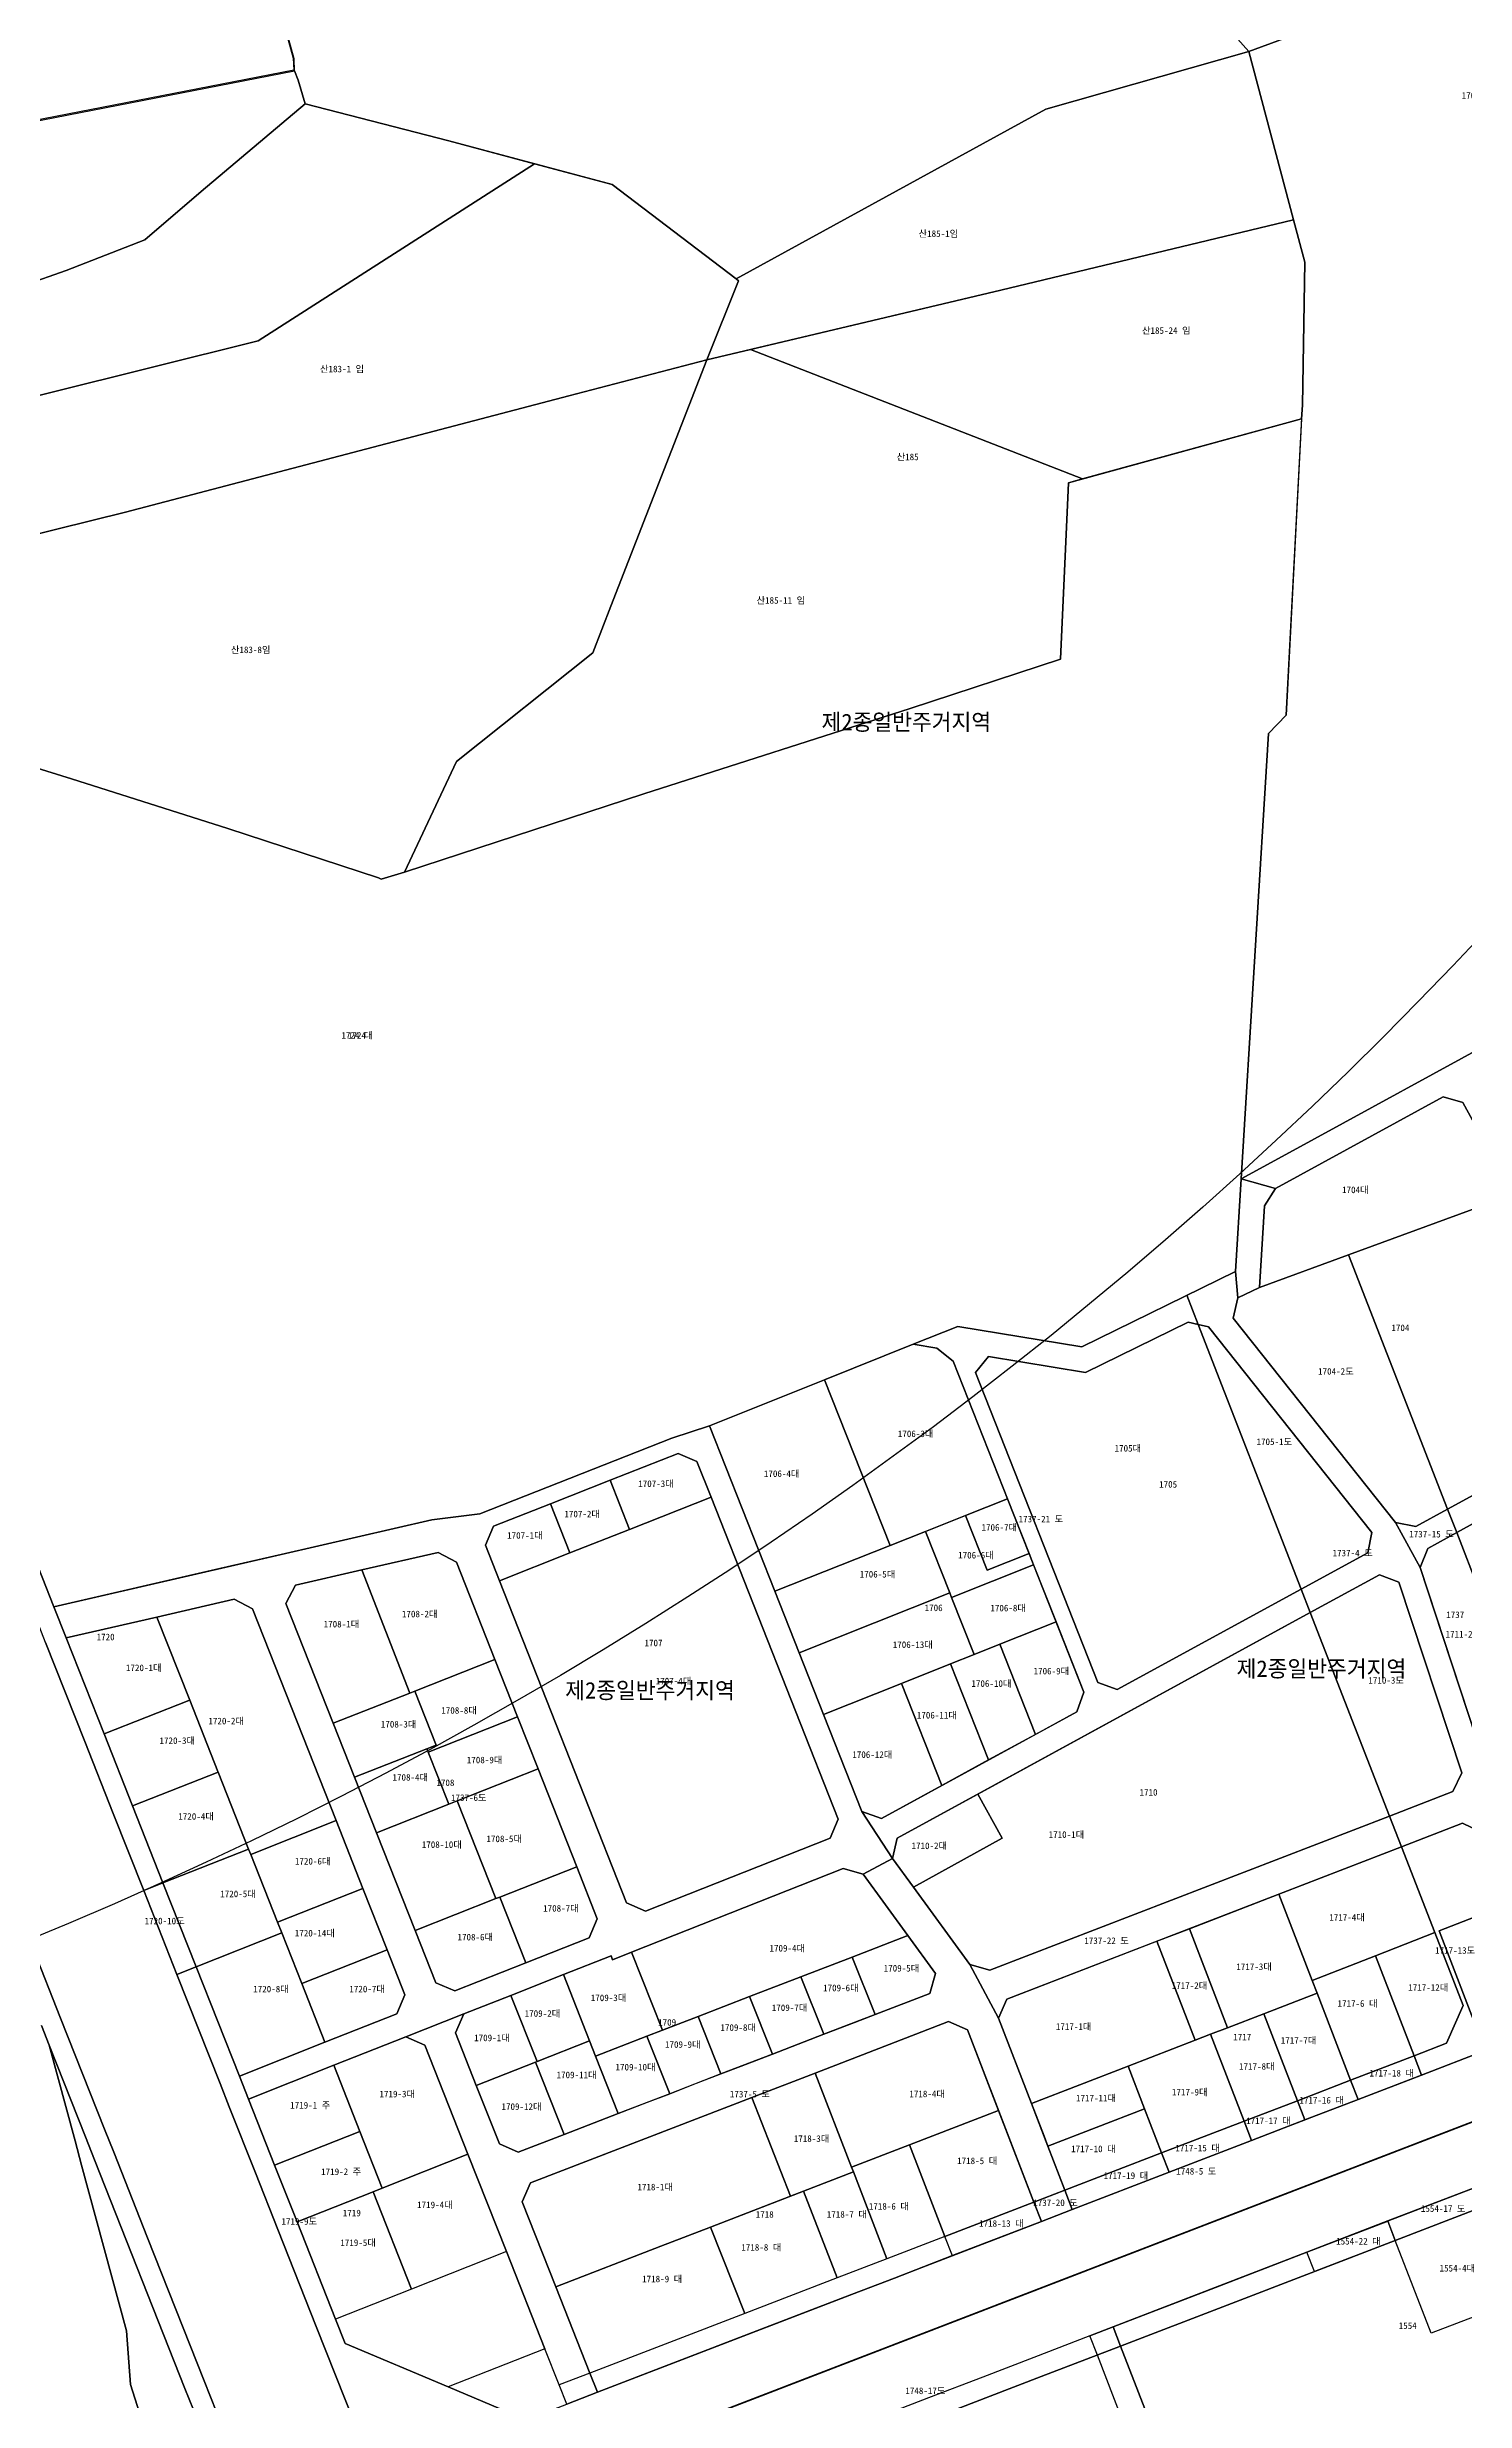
# Model space of a CAD drawing. Header units: metres. Extents: x 198218 to 208474, y 536547 to 547345.
# Drawn here: x 200609 to 200952, y 543636 to 544205 of the extents above; entities that cross this region are included whole.
import ezdxf
from ezdxf.enums import TextEntityAlignment as Align

# ---------------------------------------------------------------- set-up
doc = ezdxf.new("R2010")
doc.units = ezdxf.units.M
for name, color, linetype in [('CENTER_RADIUS', 1, 'Continuous'), ('PARCEL_BONBUN', 7, 'Continuous'), ('PARCEL_BUBUN', 8, 'Continuous'), ('PARCEL_LABEL', 3, 'Continuous'), ('ZONING', 5, 'Continuous'), ('ZONING_LABEL', 6, 'Continuous')]:
    doc.layers.add(name, color=color, linetype=linetype)

msp = doc.modelspace()

# ---------------------------------------------------------------- linework, layer by layer
at = {"layer": 'CENTER_RADIUS'}
msp.add_circle((200224.7, 544673.01), 1000, dxfattribs=at)
at = {"layer": 'PARCEL_BONBUN'}
for points in [[(200734.4, 543635.43), (200741.86, 543638.31), (200849.14, 543679.62), (200856.61, 543682.49), (200971.02, 543726.55), (200976.62, 543728.71), (201083.02, 543769.69), (201109.3, 543779.82), (201194.86, 543812.76), (201199.76, 543821.47), (201196.2, 543841.16), (201193.33, 543857), (201193.19, 543857.79), (201188.09, 543885.92), (201183.58, 543910.76), (201181.03, 543924.84), (201177.01, 543947.01), (201175.1, 543957.59), (201174.39, 543961.52), (201172.05, 543974.4), (201170.59, 543982.45), (201167.63, 543998.82), (201166.51, 544004.96), (201096.99, 544388.51)], [(201087.14, 544386.83), (201132.35, 544137.39), (201157.74, 544005.79), (201107.35, 544010.56), (201100.91, 544016.9), (201084.01, 544033.53), (201074.83, 544028.52), (201052.89, 544016.53), (201035.67, 544007.12), (201013.47, 543994.99), (201000.15, 543987.72), (200971.27, 543971.95), (200968.34, 543970.35), (200964.54, 543968.27), (200908.19, 543937.49), (200897.43, 543931.61), (200904.04, 544039.24), (200908.28, 544043.7), (200912.21, 544118.63), (200912.84, 544153.15), (200910.1, 544163.41), (200899.27, 544204.08), (200852.59, 544256.36)], [(200852.59, 544256.36), (200899.27, 544204.08), (200850.24, 544190.17), (200775.36, 544149.11), (200745.42, 544171.93), (200705.87, 544182.48), (200671.15, 544191.45), (200669.5, 544197.17), (200668.63, 544199.43), (200668.5, 544202.31), (200666.15, 544210.75)], [(200557.94, 544237.02), (200567.94, 544179.85), (200668.63, 544199.43), (200669.5, 544197.17), (200671.15, 544191.45), (200646.03, 544170.27), (200632.45, 544158.53), (200613.45, 544151.17), (200603.35, 544147.6), (200578.37, 544143.37), (200543.54, 544137.48), (200518.14, 544147.88), (200501.98, 544154.11), (200501.98, 544154.11), (200485.84, 544152.05), (200484.03, 544151.79), (200483.73, 544152.63), (200460.99, 544217.89)], [(200665.96, 544210.88), (200668.31, 544202.44), (200668.44, 544199.56), (200570.13, 544180.45), (200560.22, 544237.63)], [(200603.35, 544147.6), (200613.45, 544151.17), (200632.45, 544158.53), (200646.03, 544170.27), (200671.15, 544191.45), (200705.87, 544182.48), (200726.64, 544176.94), (200745.42, 544171.93), (200775.36, 544149.11), (200775.94, 544148.66), (200768.27, 544129.51), (200745.04, 544069.99), (200740.73, 544058.7), (200740.73, 544058.7), (200707.74, 544032.44), (200695.19, 544005.76), (200689.55, 544004), (200688.93, 544004.38), (200652.45, 544016.25), (200614.72, 544028.25), (200592.03, 544035.29)], [(200592.03, 544035.29), (200614.72, 544028.25), (200652.45, 544016.25), (200688.93, 544004.38), (200689.55, 544004), (200695.19, 544005.76), (200695.19, 544005.76), (200753.07, 544024.64), (200817.38, 544045.3), (200853.75, 544057.22), (200855.67, 544099.85), (200912.03, 544115.28), (200908.28, 544043.7), (200904.04, 544039.24), (200897.43, 543931.61), (200896.05, 543909.21), (200858.88, 543891.02), (200828.9, 543895.95), (200818.15, 543891.64), (200796.67, 543883.03), (200768.92, 543871.9), (200759.84, 543868.96), (200713.39, 543850.62), (200701.79, 543849.18), (200665.37, 543840.8), (200650.53, 543837.39), (200610.4, 543828.15), (200598.3, 543859.13)], [(200955.45, 543773.69), (200950.93, 543775.83), (200936.19, 543770.15), (200840.78, 543733.35), (200838.75, 543728.78), (200846.71, 543708.15), (200849.78, 543700.2), (200850.7, 543697.81), (200854.82, 543687.15), (200856.61, 543682.49), (200849.14, 543679.62), (200847.34, 543684.29), (200838.8, 543706.44), (200831.29, 543725.9), (200826.72, 543727.93), (200794.43, 543715.48), (200779.16, 543709.59), (200725.66, 543688.96), (200723.66, 543684.38), (200731.78, 543663.82), (200740.02, 543642.96), (200741.86, 543638.31), (200734.4, 543635.43), (200732.56, 543640.08), (200729.1, 543648.84), (200719.81, 543672.34), (200719.81, 543672.34), (200710.53, 543695.84), (200700.1, 543722.22), (200695.51, 543724.21), (200678.15, 543717.35), (200657.47, 543709.18), (200655.27, 543714.76), (200675.97, 543722.94), (200693.31, 543729.79), (200695.3, 543734.38), (200691.01, 543745.26), (200685.15, 543760.09), (200678.67, 543776.5), (200658.46, 543827.65), (200654.03, 543829.98), (200635.33, 543825.68), (200613.38, 543820.63), (200610.4, 543828.15), (200650.53, 543837.39), (200665.37, 543840.8), (200701.79, 543849.18), (200713.39, 543850.62), (200759.84, 543868.96), (200768.92, 543871.9), (200784.72, 543831.91), (200790.6, 543817.03), (200796.48, 543802.15), (200805.75, 543778.69), (200810.45, 543776.99), (200857.7, 543802.8), (200859.41, 543807.5), (200827.79, 543887.55), (200823.9, 543890.69), (200818.15, 543891.64), (200828.9, 543895.95), (200858.88, 543891.02), (200884.28, 543903.45), (200896.05, 543909.21), (200897.43, 543931.61), (200908.19, 543937.49), (200964.54, 543968.27)], [(200598.3, 543859.13), (200610.4, 543828.15), (200613.38, 543820.63), (200635.33, 543825.68), (200654.03, 543829.98), (200658.46, 543827.65), (200678.67, 543776.5), (200685.15, 543760.09), (200691.01, 543745.26), (200695.3, 543734.38), (200693.31, 543729.79), (200675.97, 543722.94), (200655.27, 543714.76), (200644.81, 543741.17), (200640.17, 543739.33), (200640.17, 543739.33), (200632.15, 543759.6), (200624.79, 543778.2), (200617.91, 543795.59), (200608.45, 543819.5)], [(200608.45, 543819.5), (200617.91, 543795.59), (200624.79, 543778.2), (200632.15, 543759.6), (200640.17, 543739.33), (200650.61, 543712.92), (200652.81, 543707.34), (200659.14, 543691.36), (200664.55, 543677.68), (200673.85, 543654.18), (200683.15, 543630.68)], [(200605.52, 543745.37), (200612.08, 543728.77), (200622.71, 543701.9), (200624.92, 543696.32), (200633.09, 543675.66), (200646.78, 543641.07), (200651.37, 543629.48), (200640.18, 543625.06), (200638.06, 543624.22), (200638.88, 543622.14), (200636.42, 543616.61), (200628.93, 543640.17), (200628.01, 543653.15), (200617.15, 543693.25), (200615.57, 543699.07), (200609.29, 543722.24), (200607.44, 543726.93)], [(200605.57, 543585.82), (200613.04, 543588.7), (200626.29, 543593.8), (200646.94, 543601.76), (200653.67, 543604.35), (200657.69, 543613.51), (200654.18, 543622.38), (200651.37, 543629.48), (200646.78, 543641.07), (200633.09, 543675.66), (200624.92, 543696.32), (200622.71, 543701.9), (200612.08, 543728.77), (200605.52, 543745.37)], [(200607.43, 543726.93), (200609.29, 543722.24), (200609.29, 543722.24), (200615.57, 543699.07), (200617.15, 543693.25), (200628.01, 543653.15), (200628.93, 543640.17), (200636.42, 543616.61), (200632.93, 543608.77), (200629.51, 543601.06), (200610.99, 543593.88), (200611.2, 543593.36), (200603.73, 543590.47)], [(200876.93, 543627.03), (200868.27, 543649.48), (200868.27, 543649.48), (200866.47, 543654.14), (200891.24, 543663.68), (200913.32, 543672.18), (200931.89, 543679.33), (200953.97, 543687.84), (200959.69, 543690.05), (200981.13, 543698.3), (200986.73, 543700.45), (200988.53, 543695.79), (200982.93, 543693.64), (200986.37, 543684.72), (200991.6, 543671.15), (200998.58, 543653.06), (200996.55, 543648.49), (200975.09, 543640.21), (200963.88, 543635.88)], [(200871.35, 543624.83), (200866.83, 543636.55), (200862.68, 543647.32), (200860.87, 543651.99), (200866.47, 543654.14), (200868.27, 543649.48), (200876.93, 543627.03)]]:
    msp.add_lwpolyline(points, dxfattribs=at)
for points in [[(200775.36, 544149.11), (200850.24, 544190.17), (200899.27, 544204.08), (200910.1, 544163.41), (200912.84, 544153.15), (200912.21, 544118.63), (200912.03, 544115.28), (200859.11, 544100.79), (200855.67, 544099.85), (200853.75, 544057.22), (200817.38, 544045.3), (200753.07, 544024.64), (200695.19, 544005.76), (200707.74, 544032.44), (200740.73, 544058.7), (200745.04, 544069.99), (200768.27, 544129.51), (200775.94, 544148.66), (200775.36, 544149.11)], [(200939.66, 543847.57), (200934.76, 543848.56), (200895.52, 543897.93), (200896.62, 543902.81), (200901.83, 543905.35), (200903.04, 543925.08), (200905.72, 543929.3), (200946.21, 543951.41), (200951.01, 543950.01), (200963.13, 543927.83), (200989.8, 543878.99), (200988.39, 543874.19), (200947.33, 543851.76), (200939.66, 543847.57)], [(200867.48, 543808.14), (200862.78, 543809.84), (200833.2, 543884.76), (200836.34, 543888.65), (200859.8, 543884.78), (200884.63, 543896.94), (200887.03, 543896.4), (200889.51, 543895.84), (200929.04, 543846.12), (200928.05, 543841.22), (200911.94, 543832.42), (200867.48, 543808.14)], [(200825.1, 543784.99), (200810.45, 543776.99), (200805.75, 543778.69), (200796.48, 543802.15), (200790.6, 543817.03), (200784.72, 543831.91), (200768.92, 543871.9), (200796.67, 543883.03), (200818.15, 543891.64), (200823.9, 543890.69), (200827.79, 543887.55), (200840.93, 543854.28), (200846.16, 543841.06), (200847.26, 543838.27), (200852.69, 543824.52), (200859.41, 543807.5), (200857.7, 543802.8), (200847.7, 543797.34), (200836.35, 543791.14), (200825.1, 543784.99)], [(200798.04, 543772.24), (200753.46, 543754.63), (200748.87, 543756.62), (200718.13, 543834.44), (200714.73, 543843.05), (200716.72, 543847.64), (200730.49, 543853.07), (200744.9, 543858.76), (200761.31, 543865.24), (200765.89, 543863.25), (200769.29, 543854.64), (200800.03, 543776.83), (200798.04, 543772.24)], [(200942.51, 543842.29), (200949.53, 543846.12), (200958.52, 543851.03), (200991.27, 543868.92), (200996.07, 543867.52), (201023.89, 543816.57), (201022.17, 543811.88), (200970.61, 543792), (200960.79, 543788.21), (200956.27, 543790.35), (200944.05, 543827.38), (200940.67, 543837.64), (200942.51, 543842.29)], [(200697.77, 543749.92), (200688.43, 543773.57), (200683.14, 543786.96), (200677.98, 543800.02), (200666.54, 543828.97), (200668.86, 543833.39), (200684.91, 543837.08), (200703.31, 543841.32), (200707.74, 543838.99), (200717.04, 543815.45), (200722.53, 543801.54), (200727.49, 543789), (200736.83, 543765.35), (200741.8, 543752.75), (200739.81, 543748.16), (200724.5, 543742.11), (200707.33, 543735.33), (200702.74, 543737.32), (200697.77, 543749.92)], [(200814.25, 543772.23), (200833.8, 543782.91), (200914.13, 543826.79), (200930.87, 543835.93), (200935.52, 543834.09), (200950.72, 543788.02), (200948.58, 543783.5), (200933.28, 543777.6), (200836.67, 543740.34), (200831.87, 543741.75), (200818.21, 543760.42), (200813.16, 543767.31), (200814.25, 543772.23)], [(200850.7, 543697.81), (200846.71, 543708.15), (200838.75, 543728.78), (200840.78, 543733.35), (200877.07, 543747.35), (200884.91, 543750.37), (200906.54, 543758.71), (200936.19, 543770.15), (200950.93, 543775.83), (200955.45, 543773.69), (200961.27, 543756.08), (200971.02, 543726.55), (200956.42, 543720.93), (200941.03, 543715), (200925.68, 543709.09), (200912.8, 543704.13), (200899.92, 543699.17), (200879.99, 543691.49), (200856.61, 543682.49), (200854.81, 543687.15), (200850.7, 543697.81), (200850.7, 543697.81)], [(200712.55, 543712.49), (200707.54, 543725.16), (200709.53, 543729.75), (200720.93, 543734.25), (200733.61, 543739.26), (200745.12, 543743.81), (200745.49, 543742.87), (200750.06, 543744.67), (200801.25, 543764.9), (200806.05, 543763.51), (200816.87, 543748.71), (200823.57, 543739.54), (200822.16, 543734.74), (200808.92, 543729.63), (200796.51, 543724.85), (200784.11, 543720.07), (200771.69, 543715.28), (200759.29, 543710.49), (200746.87, 543705.71), (200733.78, 543700.66), (200722.7, 543696.39), (200718.12, 543698.39), (200712.55, 543712.49)], [(200705.75, 543639.61), (200724.6, 543631.66), (200694.87, 543620.22), (200685.71, 543624.23), (200683.15, 543630.68), (200673.85, 543654.18), (200664.55, 543677.68), (200659.14, 543691.36), (200652.81, 543707.34), (200650.61, 543712.92), (200640.17, 543739.33), (200644.81, 543741.17), (200655.27, 543714.76), (200657.47, 543709.18), (200678.15, 543717.35), (200695.51, 543724.21), (200700.1, 543722.22), (200710.53, 543695.84), (200719.81, 543672.34), (200729.1, 543648.84), (200705.75, 543639.61)], [(200731.78, 543663.82), (200723.66, 543684.38), (200725.66, 543688.96), (200747.78, 543697.49), (200779.16, 543709.59), (200794.43, 543715.48), (200826.72, 543727.93), (200831.29, 543725.9), (200838.47, 543707.3), (200847.34, 543684.29), (200849.14, 543679.62), (200827.62, 543671.33), (200813.61, 543665.94), (200801.58, 543661.31), (200779.33, 543652.74), (200741.86, 543638.31), (200740.02, 543642.96), (200731.78, 543663.82), (200731.78, 543663.82)]]:
    msp.add_lwpolyline(points, close=True, dxfattribs=at)
at = {"layer": 'PARCEL_BUBUN'}
for points in [[(201087.14, 544386.83), (201132.35, 544137.39), (201157.74, 544005.79), (201107.35, 544010.56), (201100.91, 544016.9), (201084.01, 544033.53), (201074.83, 544028.52), (201052.89, 544016.53), (201035.67, 544007.12), (201013.47, 543994.99), (201000.15, 543987.72), (200971.27, 543971.95), (200968.34, 543970.35), (200964.54, 543968.27), (200908.19, 543937.49), (200897.43, 543931.61), (200904.04, 544039.24), (200908.28, 544043.7), (200912.21, 544118.63), (200912.84, 544153.15), (200910.1, 544163.41), (200899.27, 544204.08), (200928.83, 544214.94)], [(200852.59, 544256.36), (200899.27, 544204.08), (200850.24, 544190.17), (200775.36, 544149.11), (200745.42, 544171.93), (200705.87, 544182.48), (200671.15, 544191.45), (200669.5, 544197.17), (200668.63, 544199.43), (200668.5, 544202.31), (200666.15, 544210.75)], [(200665.96, 544210.88), (200668.31, 544202.44), (200668.44, 544199.56), (200570.13, 544180.45), (200560.22, 544237.63)], [(200567.94, 544179.85), (200668.63, 544199.43), (200669.5, 544197.17), (200671.15, 544191.45), (200646.03, 544170.27), (200632.45, 544158.53), (200613.45, 544151.17), (200603.35, 544147.6)], [(200592.03, 544035.29), (200614.72, 544028.25), (200652.45, 544016.25), (200688.93, 544004.38), (200689.55, 544004), (200695.19, 544005.76), (200695.19, 544005.76), (200753.07, 544024.64), (200817.38, 544045.3), (200853.75, 544057.22), (200855.67, 544099.85), (200912.03, 544115.28), (200908.28, 544043.7), (200904.04, 544039.24), (200897.43, 543931.61), (200896.05, 543909.21), (200858.88, 543891.02), (200828.9, 543895.95), (200818.15, 543891.64), (200796.67, 543883.03), (200768.92, 543871.9), (200759.84, 543868.96), (200713.39, 543850.62), (200701.79, 543849.18), (200665.37, 543840.8), (200650.53, 543837.39), (200610.4, 543828.15), (200598.3, 543859.13)], [(200963.13, 543927.83), (200951.01, 543950.01), (200946.21, 543951.41), (200905.72, 543929.3), (200897.43, 543931.61), (200908.19, 543937.49), (200964.54, 543968.27)], [(200955.45, 543773.69), (200950.93, 543775.83), (200936.19, 543770.15), (200933.27, 543777.6), (200948.58, 543783.5), (200950.72, 543788.02), (200935.52, 543834.09), (200930.87, 543835.93), (200914.13, 543826.79), (200911.94, 543832.42), (200928.05, 543841.22), (200929.04, 543846.12), (200889.51, 543895.84), (200887.03, 543896.4), (200884.28, 543903.45), (200884.28, 543903.45), (200896.05, 543909.21), (200897.43, 543931.61), (200905.72, 543929.3), (200903.04, 543925.08), (200901.83, 543905.35), (200896.62, 543902.81), (200895.52, 543897.93), (200934.76, 543848.56), (200940.67, 543837.64), (200956.27, 543790.35)], [(200958.52, 543851.03), (200949.53, 543846.12), (200947.33, 543851.76), (200988.39, 543874.19)], [(200608.45, 543819.5), (200617.91, 543795.59), (200624.79, 543778.2), (200632.15, 543759.6), (200640.17, 543739.33), (200650.61, 543712.92), (200652.81, 543707.34), (200659.14, 543691.36), (200664.55, 543677.68), (200673.85, 543654.18), (200683.15, 543630.68), (200685.71, 543624.23), (200694.87, 543620.22), (200653.67, 543604.35), (200657.69, 543613.51), (200654.18, 543622.38), (200651.37, 543629.48), (200646.78, 543641.07), (200633.09, 543675.66), (200624.92, 543696.32), (200622.71, 543701.9), (200612.08, 543728.77), (200605.52, 543745.37)], [(200605.52, 543745.37), (200612.08, 543728.77), (200622.71, 543701.9), (200624.92, 543696.32), (200633.09, 543675.66), (200646.78, 543641.07), (200651.37, 543629.48), (200640.18, 543625.06), (200638.06, 543624.22), (200638.88, 543622.14), (200636.42, 543616.61), (200628.93, 543640.17), (200628.01, 543653.15), (200617.15, 543693.25), (200615.57, 543699.07), (200609.29, 543722.24), (200607.44, 543726.93)], [(200607.44, 543726.93), (200609.29, 543722.24), (200615.57, 543699.07), (200617.15, 543693.25), (200628.01, 543653.15), (200628.93, 543640.17), (200636.42, 543616.61), (200632.93, 543608.77), (200629.51, 543601.06), (200610.99, 543593.88), (200611.2, 543593.36), (200603.73, 543590.47)]]:
    msp.add_lwpolyline(points, dxfattribs=at)
for points in [[(200949.44, 544275.51), (200946.56, 544218.55), (200928.83, 544214.94), (200899.27, 544204.08), (200852.59, 544256.36), (200839.29, 544271.26), (200931.91, 544283.4), (200949.44, 544275.51)], [(200775.36, 544149.11), (200850.24, 544190.17), (200899.27, 544204.08), (200910.1, 544163.41), (200839.35, 544146.35), (200768.27, 544129.51), (200775.94, 544148.66), (200775.36, 544149.11)], [(200671.15, 544191.45), (200705.87, 544182.48), (200726.64, 544176.94), (200659.79, 544134.12), (200506.47, 544095.94), (200488, 544146.17), (200501.7, 544151.46), (200502.21, 544149.76), (200508.73, 544147.69), (200517.64, 544147.8), (200518.14, 544147.88), (200543.54, 544137.48), (200578.37, 544143.37), (200603.35, 544147.6), (200613.45, 544151.17), (200632.45, 544158.53), (200646.03, 544170.27), (200671.15, 544191.45)], [(200726.64, 544176.94), (200745.42, 544171.93), (200775.36, 544149.11), (200775.94, 544148.66), (200768.27, 544129.51), (200734.89, 544120.88), (200682.74, 544107.12), (200627.77, 544092.72), (200594.15, 544084.46), (200517.1, 544067.04), (200506.47, 544095.94), (200659.79, 544134.12), (200726.64, 544176.94)], [(200910.1, 544163.41), (200912.84, 544153.15), (200912.21, 544118.63), (200912.03, 544115.28), (200859.11, 544100.79), (200778.86, 544132.02), (200839.35, 544146.35), (200910.1, 544163.41)], [(200768.27, 544129.51), (200745.04, 544069.99), (200740.73, 544058.7), (200707.74, 544032.44), (200695.19, 544005.76), (200689.55, 544004), (200688.93, 544004.38), (200652.45, 544016.25), (200614.72, 544028.25), (200592.03, 544035.29), (200586.75, 544037.19), (200558.21, 544049.01), (200537.57, 544057.45), (200517.1, 544067.04), (200594.15, 544084.46), (200627.77, 544092.72), (200682.74, 544107.12), (200734.89, 544120.88), (200768.27, 544129.51)], [(200859.11, 544100.79), (200855.67, 544099.85), (200853.75, 544057.22), (200817.38, 544045.3), (200753.07, 544024.64), (200695.19, 544005.76), (200707.74, 544032.44), (200740.73, 544058.7), (200745.04, 544069.99), (200768.27, 544129.51), (200778.86, 544132.02), (200859.11, 544100.79)], [(200905.72, 543929.3), (200946.21, 543951.41), (200951.01, 543950.01), (200963.13, 543927.83), (200923.39, 543913.26), (200901.83, 543905.35), (200903.04, 543925.08), (200905.72, 543929.3)], [(200560.61, 543941.86), (200565.26, 543943.7), (200575.75, 543916.85), (200581.5, 543902.12), (200587.26, 543887.39), (200593.02, 543872.66), (200598.3, 543859.13), (200610.4, 543828.15), (200613.38, 543820.63), (200622.56, 543797.43), (200629.44, 543780.03), (200636.79, 543761.44), (200632.15, 543759.6), (200624.79, 543778.2), (200617.91, 543795.59), (200608.45, 543819.5), (200605.48, 543827.02), (200593.66, 543857.29), (200588.37, 543870.81), (200582.62, 543885.55), (200576.86, 543900.28), (200571.1, 543915.02), (200560.61, 543941.86)], [(200963.13, 543927.83), (200989.8, 543878.99), (200988.39, 543874.19), (200947.33, 543851.76), (200923.39, 543913.26), (200963.13, 543927.83)], [(200923.39, 543913.26), (200947.33, 543851.76), (200939.66, 543847.57), (200934.76, 543848.56), (200895.52, 543897.93), (200896.62, 543902.81), (200901.83, 543905.35), (200923.39, 543913.26)], [(200818.15, 543891.64), (200828.9, 543895.95), (200858.88, 543891.02), (200884.28, 543903.45), (200887.03, 543896.4), (200884.63, 543896.94), (200859.8, 543884.78), (200836.34, 543888.65), (200833.2, 543884.76), (200862.78, 543809.84), (200867.48, 543808.14), (200911.94, 543832.42), (200914.13, 543826.79), (200814.25, 543772.23), (200813.16, 543767.31), (200805.75, 543778.69), (200810.45, 543776.99), (200857.7, 543802.8), (200859.41, 543807.5), (200827.79, 543887.55), (200823.9, 543890.69), (200818.15, 543891.64)], [(200887.03, 543896.4), (200911.94, 543832.42), (200867.48, 543808.14), (200862.78, 543809.84), (200833.2, 543884.76), (200836.34, 543888.65), (200859.8, 543884.78), (200884.63, 543896.94), (200887.03, 543896.4)], [(200887.03, 543896.4), (200889.51, 543895.84), (200929.04, 543846.12), (200928.05, 543841.22), (200911.94, 543832.42), (200887.03, 543896.4)], [(200796.67, 543883.03), (200818.15, 543891.64), (200823.9, 543890.69), (200827.79, 543887.55), (200840.93, 543854.28), (200830.76, 543850.23), (200821.11, 543846.39), (200812.57, 543842.99), (200796.67, 543883.03)], [(200768.92, 543871.9), (200796.67, 543883.03), (200812.57, 543842.99), (200784.72, 543831.91), (200768.92, 543871.9)], [(200635.33, 543825.68), (200613.38, 543820.63), (200610.4, 543828.15), (200650.53, 543837.39), (200665.37, 543840.8), (200701.79, 543849.18), (200713.39, 543850.62), (200759.84, 543868.96), (200768.92, 543871.9), (200784.72, 543831.91), (200790.6, 543817.03), (200796.48, 543802.15), (200805.75, 543778.69), (200813.16, 543767.31), (200806.05, 543763.51), (200801.25, 543764.9), (200750.06, 543744.67), (200745.49, 543742.87), (200745.12, 543743.81), (200733.61, 543739.26), (200720.93, 543734.25), (200709.53, 543729.75), (200695.51, 543724.21), (200678.15, 543717.35), (200657.47, 543709.18), (200655.27, 543714.76), (200675.97, 543722.94), (200693.31, 543729.79), (200695.3, 543734.38), (200691.01, 543745.26), (200685.15, 543760.09), (200678.67, 543776.5), (200658.46, 543827.65), (200654.03, 543829.98), (200635.33, 543825.68)], [(200761.31, 543865.24), (200744.9, 543858.76), (200730.49, 543853.07), (200716.72, 543847.64), (200714.73, 543843.05), (200718.13, 543834.44), (200748.87, 543756.62), (200753.46, 543754.63), (200798.04, 543772.24), (200800.03, 543776.83), (200769.29, 543854.64), (200765.89, 543863.25), (200761.31, 543865.24)], [(200744.9, 543858.76), (200761.31, 543865.24), (200765.89, 543863.25), (200769.29, 543854.64), (200749.59, 543846.86), (200744.9, 543858.76)], [(200769.29, 543854.64), (200800.03, 543776.83), (200798.04, 543772.24), (200753.46, 543754.63), (200748.87, 543756.62), (200718.13, 543834.44), (200735.19, 543841.18), (200749.59, 543846.86), (200769.29, 543854.64)], [(200730.49, 543853.07), (200744.9, 543858.76), (200749.59, 543846.86), (200735.19, 543841.18), (200730.49, 543853.07)], [(200840.93, 543854.28), (200846.16, 543841.06), (200835.99, 543837.01), (200830.76, 543850.23), (200840.93, 543854.28)], [(200730.49, 543853.07), (200735.19, 543841.18), (200718.13, 543834.44), (200714.73, 543843.05), (200716.72, 543847.64), (200730.49, 543853.07)], [(200830.76, 543850.23), (200835.99, 543837.01), (200846.16, 543841.06), (200847.26, 543838.27), (200827.44, 543830.38), (200826.99, 543831.51), (200821.11, 543846.39), (200830.76, 543850.23)], [(200949.53, 543846.12), (200942.51, 543842.29), (200940.67, 543837.64), (200934.76, 543848.56), (200939.66, 543847.57), (200947.33, 543851.76), (200949.53, 543846.12)], [(200949.53, 543846.12), (200958.52, 543851.03), (200965.62, 543836.76), (200954.98, 543832.13), (200949.53, 543846.12)], [(200821.11, 543846.39), (200826.99, 543831.51), (200790.6, 543817.03), (200784.72, 543831.91), (200812.57, 543842.99), (200821.11, 543846.39)], [(200940.67, 543837.64), (200942.51, 543842.29), (200949.53, 543846.12), (200954.98, 543832.13), (200970.61, 543792), (200960.79, 543788.21), (200956.27, 543790.35), (200944.05, 543827.38), (200940.67, 543837.64)], [(200703.31, 543841.32), (200684.91, 543837.08), (200668.86, 543833.39), (200666.54, 543828.97), (200677.98, 543800.02), (200683.14, 543786.96), (200688.43, 543773.57), (200697.77, 543749.92), (200702.74, 543737.32), (200707.33, 543735.33), (200724.5, 543742.11), (200739.81, 543748.16), (200741.8, 543752.75), (200736.83, 543765.35), (200727.49, 543789), (200722.53, 543801.54), (200717.04, 543815.45), (200707.74, 543838.99), (200703.31, 543841.32)], [(200684.91, 543837.08), (200696.49, 543807.33), (200677.98, 543800.02), (200666.54, 543828.97), (200668.86, 543833.39), (200684.91, 543837.08)], [(200684.91, 543837.08), (200703.31, 543841.32), (200707.74, 543838.99), (200717.04, 543815.45), (200697.69, 543807.8), (200696.49, 543807.33), (200684.91, 543837.08)], [(200847.26, 543838.27), (200852.69, 543824.52), (200839.11, 543819.11), (200832.87, 543816.63), (200827.44, 543830.38), (200847.26, 543838.27)], [(200827.44, 543830.38), (200832.87, 543816.63), (200827.2, 543814.37), (200815.34, 543809.65), (200796.48, 543802.15), (200790.6, 543817.03), (200826.99, 543831.51), (200827.44, 543830.38)], [(200914.13, 543826.79), (200930.87, 543835.93), (200935.52, 543834.09), (200950.72, 543788.02), (200948.58, 543783.5), (200933.28, 543777.6), (200914.13, 543826.79)], [(200635.33, 543825.68), (200643.27, 543805.6), (200643.1, 543805.53), (200622.56, 543797.43), (200613.38, 543820.63), (200635.33, 543825.68)], [(200635.33, 543825.68), (200654.03, 543829.98), (200658.46, 543827.65), (200678.67, 543776.5), (200658.02, 543768.33), (200657.5, 543769.61), (200650.15, 543788.21), (200650.09, 543788.37), (200643.27, 543805.6), (200635.33, 543825.68)], [(200833.8, 543782.91), (200914.13, 543826.79), (200933.28, 543777.6), (200836.67, 543740.34), (200831.87, 543741.75), (200818.21, 543760.42), (200839.64, 543772.22), (200833.8, 543782.91)], [(200852.69, 543824.52), (200859.41, 543807.5), (200857.7, 543802.8), (200847.7, 543797.34), (200839.11, 543819.11), (200852.69, 543824.52)], [(200717.04, 543815.45), (200722.53, 543801.54), (200700.92, 543793), (200700.58, 543793.85), (200702.84, 543794.74), (200697.69, 543807.8), (200717.04, 543815.45)], [(200815.34, 543809.65), (200827.2, 543814.37), (200836.35, 543791.14), (200825.1, 543784.99), (200815.34, 543809.65)], [(200839.11, 543819.11), (200847.7, 543797.34), (200836.35, 543791.14), (200827.2, 543814.37), (200832.87, 543816.63), (200839.11, 543819.11)], [(200653.67, 543604.35), (200694.87, 543620.22), (200734.4, 543635.43), (200741.86, 543638.31), (200849.14, 543679.62), (200856.61, 543682.49), (200971.02, 543726.55), (200976.62, 543728.71), (201083.02, 543769.69), (201109.3, 543779.82), (201194.86, 543812.76), (201213.13, 543803.72), (200679.82, 543598.35), (200653.67, 543604.35)], [(200697.69, 543807.8), (200702.84, 543794.74), (200700.58, 543793.85), (200683.14, 543786.96), (200677.98, 543800.02), (200696.49, 543807.33), (200697.69, 543807.8)], [(200796.48, 543802.15), (200815.34, 543809.65), (200825.1, 543784.99), (200810.45, 543776.99), (200805.75, 543778.69), (200796.48, 543802.15)], [(200643.27, 543805.6), (200650.09, 543788.37), (200650.15, 543788.21), (200629.44, 543780.03), (200622.56, 543797.43), (200643.1, 543805.53), (200643.27, 543805.6)], [(200722.53, 543801.54), (200727.49, 543789), (200707.96, 543781.28), (200705.87, 543780.46), (200700.92, 543793), (200722.53, 543801.54)], [(200700.58, 543793.85), (200700.92, 543793), (200705.87, 543780.46), (200688.43, 543773.57), (200683.14, 543786.96), (200700.58, 543793.85)], [(200650.15, 543788.21), (200657.5, 543769.61), (200636.79, 543761.44), (200629.44, 543780.03), (200650.15, 543788.21)], [(200707.96, 543781.28), (200727.49, 543789), (200736.83, 543765.35), (200718.22, 543758), (200717.29, 543757.64), (200707.96, 543781.28)], [(200707.96, 543781.28), (200717.29, 543757.64), (200697.77, 543749.92), (200688.43, 543773.57), (200705.87, 543780.46), (200707.96, 543781.28)], [(200813.16, 543767.31), (200814.25, 543772.23), (200833.8, 543782.91), (200839.64, 543772.22), (200818.21, 543760.42), (200813.16, 543767.31)], [(200678.67, 543776.5), (200685.15, 543760.09), (200664.51, 543751.93), (200658.02, 543768.33), (200678.67, 543776.5)], [(200836.67, 543740.34), (200933.27, 543777.6), (200936.19, 543770.15), (200840.78, 543733.35), (200838.75, 543728.78), (200831.87, 543741.75), (200836.67, 543740.34)], [(200961.27, 543756.08), (200945.28, 543749.83), (200956.42, 543720.93), (200941.03, 543715), (200939.23, 543719.67), (200947.07, 543722.69), (200951.11, 543731.83), (200944.26, 543749.43), (200936.19, 543770.15), (200950.93, 543775.83), (200955.45, 543773.69), (200961.27, 543756.08)], [(200657.5, 543769.61), (200658.02, 543768.33), (200664.51, 543751.93), (200665.53, 543749.35), (200644.81, 543741.17), (200636.79, 543761.44), (200657.5, 543769.61)], [(200906.54, 543758.71), (200936.19, 543770.15), (200944.26, 543749.43), (200929.91, 543743.83), (200914.59, 543737.84), (200906.54, 543758.71)], [(200854.82, 543687.15), (200847.34, 543684.29), (200838.8, 543706.44), (200831.29, 543725.9), (200826.72, 543727.93), (200794.43, 543715.48), (200779.16, 543709.59), (200725.66, 543688.96), (200723.66, 543684.38), (200731.78, 543663.82), (200740.02, 543642.96), (200732.56, 543640.08), (200729.1, 543648.84), (200719.81, 543672.34), (200710.53, 543695.84), (200700.1, 543722.22), (200695.51, 543724.21), (200709.53, 543729.75), (200707.54, 543725.16), (200712.55, 543712.49), (200718.12, 543698.39), (200722.7, 543696.39), (200733.78, 543700.66), (200746.87, 543705.71), (200753.91, 543708.42), (200759.29, 543710.49), (200765.8, 543713.01), (200771.69, 543715.28), (200776.55, 543717.15), (200784.11, 543720.07), (200793.27, 543723.6), (200796.51, 543724.85), (200803.96, 543727.72), (200808.92, 543729.63), (200822.16, 543734.74), (200823.57, 543739.54), (200816.87, 543748.71), (200806.05, 543763.51), (200813.16, 543767.31), (200818.21, 543760.42), (200831.87, 543741.75), (200838.75, 543728.78), (200846.71, 543708.15), (200849.78, 543700.2), (200850.7, 543697.81), (200854.82, 543687.15)], [(200736.83, 543765.35), (200741.8, 543752.75), (200739.81, 543748.16), (200724.5, 543742.11), (200718.22, 543758), (200736.83, 543765.35)], [(200806.05, 543763.51), (200816.87, 543748.71), (200803.43, 543743.52), (200791.02, 543738.73), (200778.61, 543733.94), (200766.2, 543729.15), (200757.53, 543725.8), (200750.06, 543744.67), (200801.25, 543764.9), (200806.05, 543763.51)], [(200632.15, 543759.6), (200636.79, 543761.44), (200644.81, 543741.17), (200640.17, 543739.33), (200632.15, 543759.6)], [(200664.51, 543751.93), (200685.15, 543760.09), (200691.01, 543745.26), (200670.37, 543737.11), (200665.53, 543749.35), (200664.51, 543751.93)], [(200718.22, 543758), (200724.5, 543742.11), (200707.33, 543735.33), (200702.74, 543737.32), (200697.77, 543749.92), (200717.29, 543757.64), (200718.22, 543758)], [(200884.91, 543750.37), (200906.54, 543758.71), (200914.59, 543737.84), (200915.78, 543734.76), (200902.9, 543729.8), (200894.15, 543726.43), (200884.91, 543750.37)], [(200961.27, 543756.08), (200971.02, 543726.55), (200956.42, 543720.93), (200945.28, 543749.83), (200961.27, 543756.08)], [(200665.53, 543749.35), (200670.37, 543737.11), (200675.97, 543722.94), (200655.27, 543714.76), (200644.81, 543741.17), (200665.53, 543749.35)], [(200691.01, 543745.26), (200695.3, 543734.38), (200693.31, 543729.79), (200675.97, 543722.94), (200670.37, 543737.11), (200691.01, 543745.26)], [(200816.87, 543748.71), (200823.57, 543739.54), (200822.16, 543734.74), (200808.92, 543729.63), (200803.43, 543743.52), (200816.87, 543748.71)], [(200838.75, 543728.78), (200840.78, 543733.35), (200877.07, 543747.35), (200886.31, 543723.41), (200870.09, 543717.16), (200846.71, 543708.15), (200838.75, 543728.78)], [(200877.07, 543747.35), (200884.91, 543750.37), (200894.15, 543726.43), (200890.02, 543724.84), (200886.31, 543723.41), (200877.07, 543747.35)], [(200944.26, 543749.43), (200951.11, 543731.83), (200947.07, 543722.69), (200939.23, 543719.67), (200929.91, 543743.83), (200944.26, 543749.43)], [(200640.17, 543739.33), (200644.81, 543741.17), (200655.27, 543714.76), (200657.47, 543709.18), (200663.79, 543693.2), (200669.21, 543679.52), (200678.51, 543656.02), (200680.85, 543650.11), (200705.75, 543639.61), (200724.6, 543631.66), (200694.87, 543620.22), (200685.71, 543624.23), (200683.15, 543630.68), (200673.85, 543654.18), (200664.55, 543677.68), (200659.14, 543691.36), (200652.81, 543707.34), (200650.61, 543712.92), (200640.17, 543739.33)], [(200733.61, 543739.26), (200745.12, 543743.81), (200745.49, 543742.87), (200750.06, 543744.67), (200757.53, 543725.8), (200753.8, 543724.36), (200741.39, 543719.57), (200739.92, 543723.3), (200733.61, 543739.26)], [(200803.43, 543743.52), (200808.92, 543729.63), (200796.51, 543724.85), (200791.02, 543738.73), (200803.43, 543743.52)], [(200929.91, 543743.83), (200939.23, 543719.67), (200923.88, 543713.76), (200915.78, 543734.76), (200914.59, 543737.84), (200929.91, 543743.83)], [(200709.53, 543729.75), (200720.93, 543734.25), (200727.25, 543718.29), (200726.86, 543718.14), (200712.55, 543712.49), (200707.54, 543725.16), (200709.53, 543729.75)], [(200720.93, 543734.25), (200733.61, 543739.26), (200739.92, 543723.3), (200727.25, 543718.29), (200720.93, 543734.25)], [(200778.61, 543733.94), (200784.11, 543720.07), (200771.69, 543715.28), (200766.2, 543729.15), (200778.61, 543733.94)], [(200791.02, 543738.73), (200796.51, 543724.85), (200784.11, 543720.07), (200778.61, 543733.94), (200791.02, 543738.73)], [(200902.9, 543729.8), (200915.78, 543734.76), (200923.88, 543713.76), (200911, 543708.8), (200902.9, 543729.8)], [(200766.2, 543729.15), (200771.69, 543715.28), (200759.29, 543710.49), (200753.8, 543724.36), (200757.53, 543725.8), (200766.2, 543729.15)], [(200911, 543708.8), (200898.12, 543703.83), (200890.02, 543724.84), (200894.15, 543726.43), (200902.9, 543729.8), (200911, 543708.8)], [(200695.51, 543724.21), (200700.1, 543722.22), (200710.53, 543695.84), (200689.82, 543687.66), (200684.43, 543701.36), (200678.15, 543717.35), (200695.51, 543724.21)], [(200741.39, 543719.57), (200746.87, 543705.71), (200733.78, 543700.66), (200726.86, 543718.14), (200727.25, 543718.29), (200739.92, 543723.3), (200741.39, 543719.57)], [(200753.8, 543724.36), (200759.29, 543710.49), (200746.87, 543705.71), (200741.39, 543719.57), (200753.8, 543724.36)], [(200838.8, 543706.44), (200817.26, 543698.14), (200803.24, 543692.73), (200794.43, 543715.48), (200826.72, 543727.93), (200831.29, 543725.9), (200838.8, 543706.44)], [(200898.12, 543703.83), (200878.19, 543696.16), (200874.08, 543706.82), (200870.09, 543717.16), (200886.31, 543723.41), (200890.02, 543724.84), (200898.12, 543703.83)], [(200678.15, 543717.35), (200684.43, 543701.36), (200663.79, 543693.2), (200657.47, 543709.18), (200678.15, 543717.35)], [(200726.86, 543718.14), (200733.78, 543700.66), (200722.7, 543696.39), (200718.12, 543698.39), (200712.55, 543712.49), (200726.86, 543718.14)], [(200870.09, 543717.16), (200874.08, 543706.82), (200850.7, 543697.81), (200846.71, 543708.15), (200870.09, 543717.16)], [(200939.23, 543719.67), (200941.03, 543715), (200925.68, 543709.09), (200923.88, 543713.76), (200939.23, 543719.67)], [(200745.88, 543607.71), (200735.86, 543603.85), (200733.13, 543602.8), (200719.18, 543597.43), (200705.35, 543592.1), (200679.35, 543598.16), (200679.82, 543598.34), (200978.53, 543713.38), (200981.13, 543698.3), (200959.69, 543690.05), (200953.97, 543687.84), (200932.87, 543679.72), (200913.32, 543672.19), (200892.22, 543664.06), (200866.47, 543654.14), (200860.87, 543651.99), (200847.29, 543646.76), (200834.96, 543642.01), (200821.84, 543636.96), (200805.44, 543630.64), (200789, 543624.31), (200772.58, 543617.99), (200751.48, 543609.86), (200745.88, 543607.71)], [(200794.43, 543715.48), (200803.24, 543692.73), (200803.69, 543691.56), (200791.6, 543686.9), (200788.5, 543685.7), (200779.16, 543709.59), (200794.43, 543715.48)], [(200911, 543708.8), (200923.88, 543713.76), (200925.68, 543709.09), (200912.8, 543704.13), (200911, 543708.8)], [(200779.16, 543709.59), (200788.5, 543685.7), (200769.18, 543678.24), (200757.19, 543673.62), (200731.78, 543663.82), (200723.66, 543684.38), (200725.66, 543688.96), (200747.78, 543697.49), (200779.16, 543709.59)], [(200838.8, 543706.44), (200847.34, 543684.29), (200825.82, 543675.99), (200817.25, 543698.14), (200838.8, 543706.44)], [(200850.7, 543697.81), (200874.08, 543706.82), (200878.19, 543696.16), (200854.81, 543687.15), (200850.7, 543697.81)], [(200898.12, 543703.83), (200911, 543708.8), (200912.8, 543704.13), (200899.92, 543699.17), (200898.12, 543703.83)], [(200684.43, 543701.36), (200689.82, 543687.66), (200687.62, 543686.79), (200669.21, 543679.52), (200663.79, 543693.2), (200684.43, 543701.36)], [(200878.19, 543696.16), (200898.12, 543703.83), (200899.92, 543699.17), (200879.99, 543691.49), (200878.19, 543696.16)], [(200710.53, 543695.84), (200719.81, 543672.34), (200696.87, 543663.27), (200687.62, 543686.79), (200689.82, 543687.66), (200710.53, 543695.84)], [(200811.8, 543670.6), (200803.69, 543691.56), (200803.24, 543692.73), (200817.26, 543698.14), (200825.82, 543675.99), (200811.8, 543670.6)], [(200878.19, 543696.16), (200879.99, 543691.49), (200856.61, 543682.49), (200854.81, 543687.15), (200878.19, 543696.16)], [(200803.69, 543691.56), (200811.8, 543670.6), (200799.76, 543665.97), (200791.6, 543686.9), (200803.69, 543691.56)], [(200687.62, 543686.79), (200696.87, 543663.27), (200678.51, 543656.02), (200669.21, 543679.52), (200687.62, 543686.79)], [(200769.18, 543678.24), (200791.6, 543686.9), (200799.76, 543665.97), (200777.48, 543657.39), (200769.18, 543678.24)], [(200847.34, 543684.29), (200849.14, 543679.62), (200827.62, 543671.33), (200825.82, 543675.99), (200847.34, 543684.29)], [(200854.82, 543687.15), (200856.61, 543682.49), (200849.14, 543679.62), (200847.34, 543684.29), (200854.82, 543687.15)], [(200953.97, 543687.84), (200955.77, 543683.18), (200934.67, 543675.04), (200932.87, 543679.72), (200953.97, 543687.84)], [(200934.67, 543675.04), (200955.77, 543683.18), (200959.21, 543674.27), (200964.44, 543660.7), (200955.61, 543657.31), (200943.33, 543652.58), (200934.67, 543675.04)], [(200769.17, 543678.24), (200777.47, 543657.39), (200740.02, 543642.96), (200731.78, 543663.82), (200757.19, 543673.62), (200769.17, 543678.24)], [(200932.87, 543679.71), (200934.67, 543675.04), (200915.12, 543667.51), (200913.32, 543672.18), (200932.87, 543679.71)]]:
    msp.add_lwpolyline(points, close=True, dxfattribs=at)
at = {"layer": 'ZONING'}
for points in [[(200852.59, 544256.36), (200899.27, 544204.08), (200910.1, 544163.41), (200912.84, 544153.15), (200912.21, 544118.63), (200912.03, 544115.28), (200855.67, 544099.85), (200853.75, 544057.22), (200817.38, 544045.3), (200753.07, 544024.64), (200695.19, 544005.76), (200689.55, 544004), (200688.93, 544004.38), (200652.45, 544016.25), (200614.72, 544028.25), (200592.03, 544035.29), (200586.75, 544037.19), (200558.21, 544049.01), (200537.57, 544057.45), (200517.1, 544067.04), (200488, 544146.17), (200485.84, 544152.05), (200484.03, 544151.79), (200460.99, 544217.89)], [(200592.03, 544035.29), (200614.72, 544028.25), (200652.45, 544016.25), (200688.93, 544004.38), (200689.55, 544004), (200695.19, 544005.76), (200753.07, 544024.64), (200817.38, 544045.3), (200853.75, 544057.22), (200855.67, 544099.85), (200912.03, 544115.28), (200912.21, 544118.63), (200912.84, 544153.15), (200910.1, 544163.41), (200899.27, 544204.08), (200852.59, 544256.36)], [(200963.13, 543927.83), (200923.39, 543913.26), (200901.83, 543905.35), (200896.62, 543902.81), (200896.05, 543909.21), (200858.88, 543891.02), (200828.9, 543895.95), (200818.15, 543891.64), (200796.67, 543883.03), (200768.92, 543871.9), (200759.84, 543868.96), (200713.39, 543850.62), (200701.79, 543849.18), (200665.37, 543840.8), (200610.4, 543828.15), (200610.4, 543828.15), (200598.3, 543859.13)], [(200724.6, 543631.66), (200705.75, 543639.61), (200680.85, 543650.11), (200678.51, 543656.02), (200669.21, 543679.52), (200663.79, 543693.2), (200657.47, 543709.18), (200655.27, 543714.76), (200644.81, 543741.17), (200636.79, 543761.44), (200629.44, 543780.03), (200622.56, 543797.43), (200613.38, 543820.63), (200610.4, 543828.15), (200610.4, 543828.15), (200665.37, 543840.8), (200701.79, 543849.18), (200713.39, 543850.62), (200759.84, 543868.96), (200768.92, 543871.9), (200796.67, 543883.03), (200818.15, 543891.64), (200828.9, 543895.95), (200858.88, 543891.02), (200896.05, 543909.21), (200896.62, 543902.81), (200901.83, 543905.35), (200923.39, 543913.26), (200963.13, 543927.83)], [(200598.3, 543859.13), (200610.4, 543828.15), (200613.38, 543820.63), (200622.56, 543797.43), (200629.44, 543780.03), (200636.79, 543761.44), (200644.81, 543741.17), (200655.27, 543714.76), (200657.47, 543709.18), (200663.79, 543693.2), (200669.21, 543679.52), (200678.51, 543656.02), (200680.85, 543650.11), (200705.75, 543639.61), (200724.6, 543631.66)], [(200603.73, 543590.47), (200611.2, 543593.36), (200610.99, 543593.88), (200629.51, 543601.06), (200636.42, 543616.61), (200638.88, 543622.14), (200640.18, 543625.06), (200644.18, 543634.06), (200642.13, 543639.23), (200620.26, 543694.48), (200618.07, 543700.06), (200609.29, 543722.24), (200607.44, 543726.93)], [(200607.44, 543726.93), (200609.29, 543722.24), (200618.07, 543700.06), (200620.26, 543694.48), (200642.13, 543639.23), (200644.18, 543634.06), (200640.18, 543625.06), (200638.88, 543622.14), (200636.42, 543616.61), (200629.51, 543601.06), (200610.99, 543593.88), (200611.2, 543593.36), (200603.73, 543590.47)], [(200734.4, 543635.43), (200741.86, 543638.31), (200779.33, 543652.74), (200801.58, 543661.31), (200813.61, 543665.94), (200827.62, 543671.34), (200849.14, 543679.62), (200856.61, 543682.49), (200879.99, 543691.49), (200899.92, 543699.17), (200912.8, 543704.13), (200925.68, 543709.09), (200941.03, 543715), (200956.42, 543720.93)], [(200956.42, 543720.93), (200941.03, 543715), (200925.68, 543709.09), (200912.8, 543704.13), (200899.92, 543699.17), (200879.99, 543691.49), (200856.61, 543682.49), (200849.14, 543679.62), (200827.62, 543671.34), (200813.61, 543665.94), (200801.58, 543661.31), (200779.33, 543652.74), (200741.86, 543638.31), (200734.4, 543635.43)], [(200955.77, 543683.18), (200934.67, 543675.04), (200894.02, 543659.39), (200868.27, 543649.48), (200849.1, 543642.1), (200836.75, 543637.34), (200823.64, 543632.29)], [(200823.64, 543632.29), (200836.75, 543637.34), (200849.1, 543642.1), (200868.27, 543649.48), (200894.02, 543659.39), (200934.67, 543675.04), (200955.77, 543683.18)]]:
    msp.add_lwpolyline(points, dxfattribs=at)
for points in [[(200769.29, 543854.64), (200749.59, 543846.86), (200735.19, 543841.18), (200718.13, 543834.44), (200748.87, 543756.62), (200753.46, 543754.63), (200798.04, 543772.24), (200800.03, 543776.83), (200769.29, 543854.64)], [(200718.13, 543834.44), (200735.19, 543841.18), (200749.59, 543846.86), (200769.29, 543854.64), (200800.03, 543776.83), (200798.04, 543772.24), (200753.46, 543754.63), (200748.87, 543756.62), (200718.13, 543834.44)]]:
    msp.add_lwpolyline(points, close=True, dxfattribs=at)

# ---------------------------------------------------------------- texts
at = {"layer": 'PARCEL_LABEL'}
for s, p in [('1701-1 대', (200955.56, 544193.44)), ('산185-1임', (200824.24, 544160.05)), ('산185-24 임', (200879.32, 544136.63)), ('산183-1 임', (200680.09, 544127.34)), ('산185', (200816.81, 544106.09)), ('산185-11 임', (200786.16, 544071.42)), ('산183-8임', (200658.01, 544059.47)), ('1724 대', (200683.7, 543966.28)), ('1724', (200683.7, 543966.28)), ('1704대', (200925.01, 543928.94)), ('1704', (200935.91, 543895.6)), ('1704-2도', (200920.31, 543885.06)), ('1706-3대', (200818.73, 543869.98)), ('1705대', (200870.03, 543866.48)), ('1705-1도', (200905.43, 543868.07)), ('1706-4대', (200786.36, 543860.34)), ('1707-3대', (200755.98, 543857.92)), ('1705', (200879.77, 543857.77)), ('1707-2대', (200738.13, 543850.59)), ('1706-7대', (200838.96, 543847.37)), ('1737-21 도', (200849.01, 543849.37)), ('1707-1대', (200724.29, 543845.41)), ('1737-4 도', (200924.36, 543841.16)), ('1737-15 도', (200943.43, 543845.73)), ('1706-5대', (200809.52, 543836.04)), ('1706-6대', (200833.31, 543840.64)), ('1708-1대', (200679.95, 543823.98)), ('1708-2대', (200698.87, 543826.43)), ('1706', (200823.09, 543827.92)), ('1706-8대', (200841.1, 543827.86)), ('1737', (200949.16, 543826.25)), ('1720', (200622.95, 543820.88)), ('1707', (200755.38, 543819.43)), ('1706-13대', (200818.05, 543819.01)), ('1711-2도', (200951.12, 543821.53)), ('1720-1대', (200632.16, 543813.42)), ('1706-9대', (200851.55, 543812.63)), ('1707-4대', (200760.21, 543810.23)), ('1706-10대', (200837.06, 543809.62)), ('1710-3도', (200932.46, 543810.39)), ('1708-8대', (200708.38, 543803.12)), ('1706-11대', (200823.87, 543801.96)), ('1720-3대', (200640.27, 543795.82)), ('1720-2대', (200652.09, 543800.56)), ('1708-3대', (200693.77, 543799.78)), ('1708-9대', (200714.55, 543791.14)), ('1706-12대', (200808.27, 543792.44)), ('1708-4대', (200696.59, 543786.95)), ('1708', (200705.08, 543785.64)), ('1737-6도', (200710.73, 543782.03)), ('1710', (200875.03, 543783.32)), ('1720-4대', (200644.81, 543777.5)), ('1710-1대', (200855.18, 543773.12)), ('1708-10대', (200704.21, 543770.69)), ('1708-5대', (200719.29, 543772.09)), ('1710-2대', (200822.04, 543770.4)), ('1720-6대', (200673, 543766.67)), ('1720-5대', (200654.95, 543758.78)), ('1720-10도', (200637.21, 543752.23)), ('1708-7대', (200733, 543755.29)), ('1717-4대', (200923.01, 543753.11)), ('1720-14대', (200673.51, 543749.28)), ('1708-6대', (200712.3, 543748.33)), ('1709-4대', (200787.71, 543745.64)), ('1737-22 도', (200864.89, 543747.47)), ('1717-13도', (200949.13, 543745.1)), ('1709-5대', (200815.31, 543740.81)), ('1717-3대', (200900.54, 543741.18)), ('1720-8대', (200662.92, 543735.78)), ('1720-7대', (200686.16, 543735.79)), ('1709-3대', (200744.51, 543733.66)), ('1709-6대', (200800.66, 543736.05)), ('1717-2대', (200884.92, 543736.62)), ('1717-12대', (200942.64, 543736.15)), ('1709-2대', (200728.53, 543729.87)), ('1709', (200758.67, 543727.72)), ('1709-7대', (200788.26, 543731.26)), ('1717-6 대', (200925.55, 543732.28)), ('1709-1대', (200716.32, 543723.98)), ('1709-9대', (200762.45, 543722.37)), ('1709-8대', (200775.85, 543726.47)), ('1717-1대', (200856.93, 543726.71)), ('1717', (200897.68, 543724.18)), ('1717-7대', (200911.3, 543723.38)), ('1709-10대', (200751.03, 543716.9)), ('1717-8대', (200901.2, 543717.08)), ('1719-3대', (200693.44, 543710.41)), ('1709-11대', (200736.78, 543715.03)), ('1737-5 도', (200778.68, 543710.38)), ('1718-4대', (200821.51, 543710.44)), ('1717-9대', (200884.99, 543710.86)), ('1717-18 대', (200933.81, 543715.44)), ('1719-1 주', (200672.4, 543707.69)), ('1709-12대', (200723.48, 543707.37)), ('1717-11대', (200862.34, 543709.42)), ('1717-16 대', (200916.88, 543708.91)), ('1718-3대', (200793.58, 543699.63)), ('1717-17 대', (200904, 543703.95)), ('1718-5 대', (200833.61, 543694.26)), ('1717-10 대', (200861.7, 543697.15)), ('1717-15 대', (200886.89, 543697.36)), ('1719-2 주', (200679.88, 543691.65)), ('1718-1대', (200755.79, 543687.93)), ('1717-19 대', (200869.56, 543690.69)), ('1748-5 도', (200886.57, 543691.74)), ('1719-4대', (200702.53, 543683.62)), ('1718-6 대', (200812.27, 543683.27)), ('1737-20 도', (200852.55, 543684.14)), ('1554-17 도', (200946.25, 543682.73)), ('1719-9도', (200669.75, 543679.6)), ('1719', (200682.46, 543681.65)), ('1718', (200782.26, 543681.31)), ('1718-7 대', (200802.11, 543681.32)), ('1718-13 대', (200839.46, 543679.11)), ('1719-5대', (200683.97, 543674.48)), ('1718-8 대', (200781.44, 543673.35)), ('1554-22 대', (200925.77, 543674.83)), ('1718-9 대', (200757.47, 543665.71)), ('1554-4대', (200949.67, 543668.31)), ('1554', (200937.68, 543654.43)), ('1748-17도', (200821.09, 543638.68))]:
    msp.add_text(s, height=1.6, dxfattribs=at).set_placement(p, align=Align.MIDDLE_CENTER)
at = {"layer": 'ZONING_LABEL'}
for p in [(200816.49, 544042.02), (200916.82, 543813.23), (200754.53, 543807.99)]:
    msp.add_text('제2종일반주거지역', height=4, dxfattribs=at).set_placement(p, align=Align.MIDDLE_CENTER)

doc.saveas('drawing.dxf')
